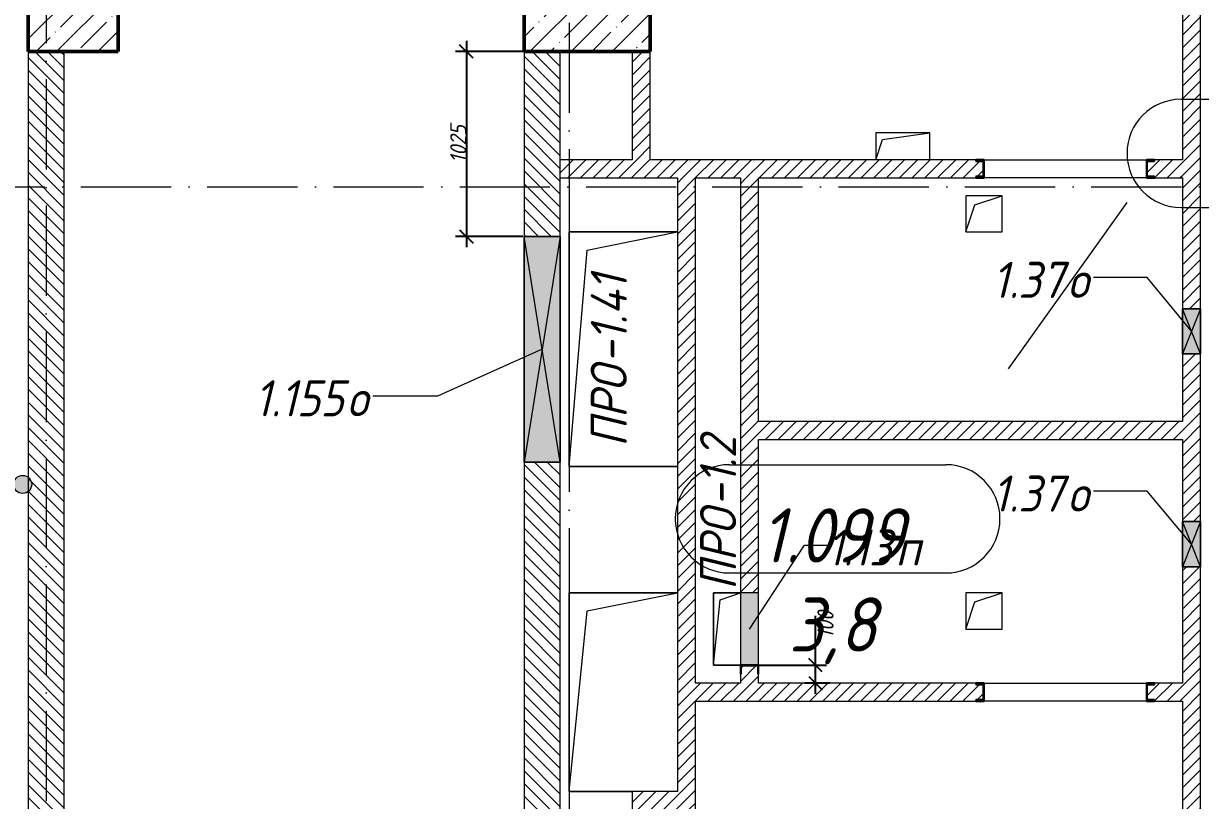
# Model space of a CAD drawing. Header units: millimetres. Extents: x -12989 to 629078, y -109036 to 555275.
# Drawn here: x 587739 to 594263, y 337073 to 341378 of the extents above; entities that cross this region are included whole.
import ezdxf

# ---------------------------------------------------------------- set-up
doc = ezdxf.new("R2010")
doc.units = ezdxf.units.MM
doc.linetypes.add('50_200_ШТРИХ_1Т_ш5_п1_п1_', pattern=[700, 500, -100, 0, -100])
for name, color, linetype, lineweight in [('A-____-____-DIMS', 7, 'Continuous', 9), ('A-DETL-GENF-OTLN', 7, 'Continuous', 9), ('A-FLOR-____-OTLN', 7, 'Continuous', 9), ('A-GENM-____-IDEN', 7, 'Continuous', 9), ('A-GENM-____-MCUT', 7, 'Continuous', 25), ('A-GENM-____-OTLN', 7, 'Continuous', 9), ('A-GENM-____-OTLN-1', 7, 'Continuous', 25), ('A-GLAZ-____-IDEN', 7, 'Continuous', 9), ('A-GLAZ-____-OTLN', 7, 'Continuous', 9), ('A-WALL-____-MCUT', 7, 'Continuous', 13), ('A-WALL-____-PATT-1', 7, 'Continuous', 9), ('A-WALL-FNSH-MCUT-1', 7, 'Continuous', 9), ('G-____-____-TEXT', 7, 'Continuous', 9), ('I-WALL-____-OTLN', 7, 'Continuous', 9), ('S-COLS-____-MCUT', 7, 'Continuous', 50), ('S-COLS-____-OTLN', 7, 'Continuous', 9), ('S-GRID-____-OTLN-1', 7, '50_200_ШТРИХ_1Т_ш5_п1_п1_', 9)]:
    doc.layers.add(name, color=color, linetype=linetype, lineweight=lineweight)
doc.layers.add('A-AREA-IDEN-1', color=7, linetype='Continuous', lineweight=9, true_color=0xaaaaaa)
doc.styles.add('ISOCPEUR_I', font='isocpeui.ttf', dxfattribs={"width": 0.9, "height": 2.5})
doc.styles.add('ISOCPEUR_I_11', font='isocpeui.ttf', dxfattribs={"width": 0.9, "height": 200})
doc.styles.add('ISOCPEUR_I_7', font='isocpeui.ttf', dxfattribs={"width": 0.9, "height": 90})
doc.dimstyles.new('ISO-1_8_0_9К_СРЕДНИЙ_Кладочные_1', dxfattribs={"dimscale": 304.8, "dimtxt": 89.638306, "dimasz": 0.246063, "dimexe": 0.19685, "dimexo": 0, "dimgap": 0, "dimtad": 1, "dimdec": 3, "dimrnd": 0.001, "dimdsep": 46, "dimtxsty": 'ISOCPEUR_I_7', "dimblk1": 'OBLIQUE', "dimblk2": 'OBLIQUE', "dimsah": 1, "dimcen": 0.09, "dimdle": 0.19685, "dimazin": 0, "dimtfac": 1, "dimtdec": 4, "dimtix": 1, "dimtmove": 0, "dimatfit": 3, "dimfxl": 1, "dimtvp": 1, "dimtolj": 1, "dimtzin": 0, "dimarcsym": 2})
doc.dimstyles.new('ISO-1_8_0_9К_СРЕДНИЙ_Кладочные_2', dxfattribs={"dimscale": 304.8, "dimtxt": 89.638306, "dimasz": 0.246063, "dimexe": 0.19685, "dimexo": 0, "dimgap": 0, "dimtad": 1, "dimdec": 3, "dimrnd": 0.001, "dimdsep": 46, "dimtxsty": 'ISOCPEUR_I_7', "dimblk1": 'OBLIQUE', "dimblk2": 'OBLIQUE', "dimsah": 1, "dimcen": 0.09, "dimdle": 0.19685, "dimazin": 0, "dimtfac": 1, "dimtdec": 4, "dimtix": 1, "dimtmove": 1, "dimatfit": 3, "dimfxl": 1, "dimtvp": 1, "dimtolj": 1, "dimtzin": 0, "dimarcsym": 2})
pattern_1 = [(45, (513013.31, 265891.49), (-35.35534, 35.35534), [])]
pattern_2 = [(135, (513013.31, 265891.49), (-35.35534, -35.35534), [])]

# ---------------------------------------------------------------- blocks, each defined once
blk = doc.blocks.new('BSC_Колонна _Прямоугольная - 500х500-V115-АР1_План отверстий 1 этажа в осях 1-64_Ю-ЯЯ')
at = {"layer": 'S-COLS-____-OTLN'}
h = blk.add_hatch(dxfattribs=at)
h.set_pattern_fill('FP_126', color=256, style=0, pattern_type=2)
h.set_pattern_definition([(45, (-75000, -75581.04), (-114.04925, 114.04925), []), (45, (-74885.95, -75581.04), (-114.04925, 114.04925), [201.613, -40.323, 3.353, -36.97])])
h.paths.add_polyline_path([(-250, -250), (250, -250), (250, 250), (-250, 250)], flags=0)
at = {"layer": 'S-COLS-____-MCUT'}
for p, q in [((250, 250), (-250, 250)), ((-250, 250), (-250, -250)), ((250, -250), (250, 250)), ((-250, -250), (250, -250))]:
    blk.add_line(p, q, dxfattribs=at)
blk = doc.blocks.new('BSC_Колонна _Прямоугольная - 500х700-V157-АР1_План отверстий 1 этажа в осях 1-64_Ю-ЯЯ')
at = {"layer": 'S-COLS-____-OTLN'}
h = blk.add_hatch(dxfattribs=at)
h.set_pattern_fill('FP_169', color=256, style=0, pattern_type=2)
h.set_pattern_definition([(315, (-75581.04, 77850), (114.04925, 114.04925), []), (315, (-75581.04, 77735.95), (114.04925, 114.04925), [201.613, -40.323, 3.353, -36.97])])
h.paths.add_polyline_path([(-250, 350), (-250, -350), (250, -350), (250, 350)], flags=0)
at = {"layer": 'S-COLS-____-MCUT'}
for p, q in [((250, 350), (-250, 350)), ((-250, 350), (-250, -350)), ((250, -350), (250, 350)), ((-250, -350), (250, -350))]:
    blk.add_line(p, q, dxfattribs=at)
blk = doc.blocks.new('154_Стойка_СКБ_Швеллер - СМ-2230_100-28218823-АР1_План отверстий 1 этажа в осях 1-64_Ю-ЯЯ')
at = {"layer": 'A-GENM-____-MCUT'}
for p, q in [((171, 50), (125, 50)), ((125, 50), (125, -50)), ((129.5, 42.4), (171, 42.4)), ((129.5, -42.4), (129.5, 42.4)), ((171, 42.4), (171, 50)), ((125, -50), (171, -50)), ((171, -42.4), (129.5, -42.4)), ((171, -50), (171, -42.4))]:
    blk.add_line(p, q, dxfattribs=at)
blk = doc.blocks.new('AR_Отверстие Ниша - Лючок-32404745-АР1_План отверстий 1 этажа в осях 1-64_Ю-ЯЯ')
at = {"layer": 'A-GLAZ-____-OTLN'}
blk.add_hatch(color=256, dxfattribs=at).paths.add_polyline_path([(-200, 50), (-200, -50), (200, -50), (200, 50)], flags=0)
for p, q in [((200, 50), (-200, 50)), ((200, -50), (200, 50)), ((-200, -50), (200, -50))]:
    blk.add_line(p, q, dxfattribs=at)
blk = doc.blocks.new('154_Фахверк_СКБ_Швеллер - Тип_100_4010-27789772-АР1_План отверстий 1 этажа в осях 1-64_Ю-ЯЯ')
at = {"layer": 'A-GENM-____-MCUT'}
for p, q in [((175, 50), (125, 50)), ((125, 50), (125, -50)), ((128, 47), (175, 47)), ((128, -47), (128, 47)), ((175, 47), (175, 50)), ((125, -50), (175, -50)), ((175, -47), (128, -47)), ((175, -50), (175, -47))]:
    blk.add_line(p, q, dxfattribs=at)
blk = doc.blocks.new('AR_Отверстие прямоугольное _в плите_ - AR_Отверстие прямоугольное _в плите_-30459597-АР1_План отверстий 1 этажа в осях 1-64_Ю-ЯЯ')
at = {"layer": 'A-GENM-____-OTLN'}
for p, q in [((100, 100), (-100, 100)), ((-100, 100), (-100, -100)), ((-50, 50), (100, 100)), ((100, -100), (100, 100)), ((-100, -100), (-50, 50)), ((-100, -100), (100, -100))]:
    blk.add_line(p, q, dxfattribs=at)
blk = doc.blocks.new('AR_Отверстие прямоугольное _в плите_ - AR_Отверстие прямоугольное _в плите_-30459278-АР1_План отверстий 1 этажа в осях 1-64_Ю-ЯЯ')
at = {"layer": 'A-GENM-____-OTLN'}
for p, q in [((75, 200), (-75, 200)), ((-75, 200), (-75, -200)), ((-37.5, 162.5), (75, 200)), ((-75, -200), (-37.5, 162.5)), ((-75, -200), (75, -200))]:
    blk.add_line(p, q, dxfattribs=at)
blk = doc.blocks.new('AR_Отверстие прямоугольное _в плите_ - AR_Отверстие прямоугольное _в плите_-V184-АР1_План отверстий 1 этажа в осях 1-64_Ю-ЯЯ')
at = {"layer": 'A-GENM-____-OTLN'}
for p, q in [((150, 75), (-150, 75)), ((-150, 75), (-150, -75)), ((-112.5, 37.5), (150, 75)), ((150, -75), (150, 75)), ((-150, -75), (-112.5, 37.5))]:
    blk.add_line(p, q, dxfattribs=at)
blk = doc.blocks.new('AR_Отверстие прямоугольное _в плите_ - AR_Отверстие прямоугольное _в плите_-30552544-АР1_План отверстий 1 этажа в осях 1-64_Ю-ЯЯ')
at = {"layer": 'A-GENM-____-OTLN'}
for p, q in [((300, 650), (-300, 650)), ((-300, 650), (-300, -650)), ((-200, 550), (300, 650)), ((-300, -650), (-200, 550)), ((-300, -650), (300, -650))]:
    blk.add_line(p, q, dxfattribs=at)
blk = doc.blocks.new('AR_Отверстие прямоугольное _в плите_ - AR_Отверстие прямоугольное _в плите_-30552713-АР1_План отверстий 1 этажа в осях 1-64_Ю-ЯЯ')
at = {"layer": 'A-GENM-____-OTLN'}
for p, q in [((300, 550), (-300, 550)), ((-300, 550), (-300, -550)), ((-200, 450), (300, 550)), ((-300, -550), (-200, 450)), ((-300, -550), (50, -550))]:
    blk.add_line(p, q, dxfattribs=at)
blk = doc.blocks.new('AR_Отверстие прямоугольное _в стене__БезПР - AR_Отверстие прямоугольное _в стене__БезПР-36428202-АР1_План отверстий 1 этажа в осях 1-64_Ю-ЯЯ')
at = {"layer": 'A-GLAZ-____-OTLN'}
blk.add_hatch(color=256, dxfattribs=at).paths.add_polyline_path([(-125, -50), (125, -50), (125, 50), (-125, 50)], flags=0)
at = {"layer": 'A-DETL-GENF-OTLN'}
for p, q in [((-125, -50), (-125, 50)), ((-125, 50), (125, 50)), ((125, 50), (-125, -50)), ((-125, 50), (125, -50)), ((125, 50), (-125, 50)), ((-125, 50), (-125, -50)), ((125, 50), (125, -50)), ((125, -50), (125, 50)), ((125, -50), (-125, -50)), ((-125, -50), (125, -50))]:
    blk.add_line(p, q, dxfattribs=at)
blk = doc.blocks.new('AR_Отверстие прямоугольное _в стене_ - AR_Отверстие прямоугольное _в стене__ОВ-36787431-АР1_План отверстий 1 этажа в осях 1-64_Ю-ЯЯ')
at = {"layer": 'A-GLAZ-____-OTLN'}
blk.add_hatch(color=256, dxfattribs=at).paths.add_polyline_path([(625, 100), (-625, 100), (-625, -100), (625, -100)], flags=0)
at = {"layer": 'A-DETL-GENF-OTLN'}
for p, q in [((-625, -100), (-625, 100)), ((-625, 100), (625, 100)), ((625, 100), (-625, -100)), ((-625, 100), (625, -100)), ((625, 100), (-625, 100)), ((-625, 100), (-625, -100)), ((625, 100), (625, -100)), ((625, -100), (625, 100)), ((625, -100), (-625, -100)), ((-625, -100), (625, -100))]:
    blk.add_line(p, q, dxfattribs=at)
blk = doc.blocks.new('_Oblique')
at = {"color": 0, "linetype": 'ByBlock', "lineweight": -2}
blk.add_line((-0.5, -0.5), (0.5, 0.5), dxfattribs=at)
blk = doc.blocks.new('*D5586')
at = {"layer": 'A-____-____-DIMS', "color": 0, "lineweight": -2, "transparency": 16777216}
for p, q in [((592129.2, 337822.5), (592129.2, 338094.9)), ((591772.4, 337822.5), (592189.2, 337822.5)), ((592129.2, 337662.5), (592129.2, 337822.5)), ((592208.4, 337722.5), (592069.2, 337722.5))]:
    blk.add_line(p, q, dxfattribs=at)
at = {"layer": 'Defpoints', "color": 0, "transparency": 16777216}
for p in [(591772.4, 337822.5), (592129.2, 337822.5), (592208.4, 337722.5)]:
    blk.add_point(p, dxfattribs=at)
at = {"layer": 'A-____-____-DIMS', "color": 0, "lineweight": -2, "transparency": 16777216, "xscale": 75, "yscale": 75, "zscale": 75}
for p, rotation in [((592129.2, 337822.5), 90), ((592129.2, 337722.5), 270)]:
    blk.add_blockref('_Oblique', p, dxfattribs=dict(at, rotation=rotation))
at = {"layer": 'A-____-____-DIMS', "color": 0, "transparency": 16777216, "insert": (592139.3, 337970.8), "char_height": 90, "width": 368.207, "attachment_point": 1, "rotation": 90, "line_spacing_factor": 1.149209, "style": 'ISOCPEUR_I_7'}
blk.add_mtext('\\A1;100', dxfattribs=at)
blk = doc.blocks.new('*D5676')
at = {"layer": 'A-____-____-DIMS', "color": 0, "lineweight": -2, "transparency": 16777216}
for p, q in [((590193.8, 341282.5), (590193.8, 340137.5)), ((590513.3, 341222.5), (590133.8, 341222.5)), ((590507.3, 340197.5), (590133.8, 340197.5))]:
    blk.add_line(p, q, dxfattribs=at)
at = {"layer": 'Defpoints', "color": 0, "transparency": 16777216}
for p in [(590513.3, 341222.5), (590193.8, 340197.5), (590507.3, 340197.5)]:
    blk.add_point(p, dxfattribs=at)
at = {"layer": 'A-____-____-DIMS', "color": 0, "lineweight": -2, "transparency": 16777216, "xscale": 75, "yscale": 75, "zscale": 75}
for p, rotation in [((590193.8, 341222.5), 90), ((590193.8, 340197.5), 270)]:
    blk.add_blockref('_Oblique', p, dxfattribs=dict(at, rotation=rotation))
at = {"layer": 'A-____-____-DIMS', "color": 0, "transparency": 16777216, "insert": (590148.8, 340710), "char_height": 90, "width": 504.733, "attachment_point": 5, "rotation": 90, "style": 'ISOCPEUR_I_7'}
blk.add_mtext('\\A1;1025', dxfattribs=at)
blk = doc.blocks.new('AAR_СКБ_Марка_помещения_1_5 ммп - Номер _ Площадь-27962135-АИ_План этажа_Стены_1')
at = {"layer": 'A-AREA-IDEN-1'}
for p, q in [((-2.987, 3), (3.013, 3)), ((-2.987, 0), (3.013, 0))]:
    blk.add_line(p, q, dxfattribs=at)
for centre, start, end in [((-2.987, 1.5), 90, 270), ((3.013, 1.5), 270, 90)]:
    blk.add_arc(centre, 1.5, start, end, dxfattribs=at)

msp = doc.modelspace()

# ---------------------------------------------------------------- hatches: boundary and pattern name
at = {"layer": 'A-WALL-____-PATT-1'}
h = msp.add_hatch(dxfattribs=at)
h.set_pattern_fill('FP_5', color=256, style=0, pattern_type=2)
h.set_pattern_definition(pattern_1)
h.paths.add_polyline_path([(594163.3109, 332972.5335), (594263.3109, 332972.5335), (594263.3109, 333126.5335), (594255.7109, 333126.5335), (594255.7109, 333168.0335), (594170.9109, 333168.0335), (594170.9109, 333126.5335), (594163.3109, 333126.5335)], flags=0)
h.paths.add_polyline_path([(594255.7109, 334077.0335), (594256.1234, 334118.5335), (594263.3109, 334118.5335), (594263.3109, 334222.5335), (594163.3109, 334222.5335), (594163.3109, 334118.5335), (594170.9109, 334118.5335), (594170.9109, 334077.0335)], flags=0)
h.paths.add_polyline_path([(594255.7109, 334422.5335), (594263.3109, 334422.5335), (594263.3109, 335516.5335), (594255.7109, 335516.5335), (594255.7109, 335558.0335), (594170.9109, 335558.0335), (594170.9109, 335516.5335), (594163.3109, 335516.5335), (594163.3109, 334422.5335), (594216.0136, 334422.5335)], flags=0)
h.paths.add_polyline_path([(594170.9109, 336567.0335), (594255.7109, 336567.0335), (594255.7109, 336608.5335), (594263.3109, 336608.5335), (594263.3109, 338367.5335), (594163.3109, 338367.5335), (594163.3109, 336608.5335), (594170.9109, 336608.5335)], flags=0)
h.paths.add_polyline_path([(594181.4384, 338617.5335), (594263.3109, 338617.5335), (594263.3109, 339547.5335), (594163.3109, 339547.5335), (594163.3109, 338617.5335)], flags=0)
h.paths.add_polyline_path([(594263.3109, 339797.5335), (594263.3109, 341626.5335), (594255.7109, 341626.5335), (594255.7109, 341668.0335), (594170.9109, 341668.0335), (594170.9109, 341626.5335), (594163.3109, 341626.5335), (594163.3109, 339797.5335), (594191.1955, 339797.5335)], flags=0)
h.paths.add_polyline_path([(594170.9109, 342677.0335), (594255.7109, 342677.0335), (594255.7109, 342718.5335), (594263.3109, 342718.5335), (594263.3109, 343572.5335), (594163.3109, 343572.5335), (594163.3109, 342718.5335), (594170.9109, 342718.5335)], flags=0)
h = msp.add_hatch(dxfattribs=at)
h.set_pattern_fill('FP_6', color=256, style=0, pattern_type=2)
h.set_pattern_definition(pattern_2)
h.paths.add_polyline_path([(587963.3109, 336272.5335), (587963.3109, 341222.5335), (587763.3109, 341222.5335), (587763.3109, 336272.5335)], flags=0)
h = msp.add_hatch(dxfattribs=at)
h.set_pattern_fill('FP_6', color=256, style=0, pattern_type=2)
h.set_pattern_definition(pattern_2)
h.paths.add_polyline_path([(590513.3109, 336272.5335), (590713.3109, 336272.5335), (590713.3109, 338947.5335), (590513.3109, 338947.5335)], flags=0)
h.paths.add_polyline_path([(590713.3109, 340197.5335), (590713.3109, 341222.5335), (590513.3109, 341222.5335), (590513.3109, 340197.5335)], flags=0)
h = msp.add_hatch(dxfattribs=at)
h.set_pattern_fill('FP_5', color=256, style=0, pattern_type=2)
h.set_pattern_definition(pattern_1)
h.paths.add_polyline_path([(591213.3109, 340622.5335), (591213.3109, 341222.5335), (591113.3109, 341222.5335), (591113.3109, 340622.5335)], flags=0)
h = msp.add_hatch(dxfattribs=at)
h.set_pattern_fill('FP_5', color=256, style=0, pattern_type=2)
h.set_pattern_definition(pattern_1)
h.paths.add_polyline_path([(591363.3109, 340522.5335), (593017.3109, 340522.5335), (593017.3109, 340530.1335), (593058.8109, 340530.1335), (593058.8109, 340614.9335), (593017.3109, 340614.9335), (593017.3109, 340622.5335), (590713.3109, 340622.5335), (590713.3109, 340522.5335), (590767.9315, 340522.5335)], flags=0)
h.paths.add_polyline_path([(594163.3109, 340522.5335), (594163.3109, 340622.5335), (594009.3109, 340622.5335), (594009.3109, 340614.9335), (593967.8109, 340614.9335), (593967.8109, 340530.1335), (594009.3109, 340530.1335), (594009.3109, 340522.5335)], flags=0)
h = msp.add_hatch(dxfattribs=at)
h.set_pattern_fill('FP_5', color=256, style=0, pattern_type=2)
h.set_pattern_definition(pattern_1)
h.paths.add_polyline_path([(591463.3109, 337122.5335), (591463.3109, 340522.5335), (591363.3109, 340522.5335), (591363.3109, 337122.5335)], flags=0)
h = msp.add_hatch(dxfattribs=at)
h.set_pattern_fill('FP_5', color=256, style=0, pattern_type=2)
h.set_pattern_definition(pattern_1)
h.paths.add_polyline_path([(591713.3109, 337722.5335), (591813.3109, 337722.5335), (591813.3109, 337772.5335), (591810.3109, 337772.5335), (591810.3109, 337819.5335), (591716.3109, 337819.5335), (591716.3109, 337772.5335), (591713.3109, 337772.5335)], flags=0)
h.paths.add_polyline_path([(591713.3109, 338222.5335), (591813.3109, 338222.5335), (591813.3109, 340522.5335), (591713.3109, 340522.5335), (591713.3109, 339260.2006)], flags=0)
h = msp.add_hatch(dxfattribs=at)
h.set_pattern_fill('FP_5', color=256, style=0, pattern_type=2)
h.set_pattern_definition(pattern_1)
h.paths.add_polyline_path([(594163.3109, 339072.5335), (594163.3109, 339172.5335), (591813.3109, 339172.5335), (591813.3109, 339072.5335), (592535.4322, 339072.5335)], flags=0)
h = msp.add_hatch(dxfattribs=at)
h.set_pattern_fill('FP_5', color=256, style=0, pattern_type=2)
h.set_pattern_definition(pattern_1)
h.paths.add_polyline_path([(593017.3109, 337622.5335), (593017.3109, 337630.1335), (593058.8109, 337630.1335), (593058.8109, 337714.9335), (593017.3109, 337714.9335), (593017.3109, 337722.5335), (591463.3109, 337722.5335), (591463.3109, 337622.5335), (592535.4322, 337622.5335)], flags=0)
h.paths.add_polyline_path([(594009.3109, 337622.5335), (594163.3109, 337622.5335), (594163.3109, 337722.5335), (594009.3109, 337722.5335), (594009.3109, 337714.9335), (593967.8109, 337714.9335), (593967.8109, 337630.1335), (594009.3109, 337630.1335)], flags=0)
h = msp.add_hatch(dxfattribs=at)
h.set_pattern_fill('FP_5', color=256, style=0, pattern_type=2)
h.set_pattern_definition(pattern_1)
h.paths.add_polyline_path([(591213.3109, 337022.5335), (591463.3109, 337022.5335), (591463.3109, 337122.5335), (591113.3109, 337122.5335), (591113.3109, 337022.5335)], flags=0)
at = {"layer": 'G-____-____-TEXT'}
h = msp.add_hatch(color=256, dxfattribs=at)
edge = h.paths.add_edge_path(flags=0)
edge.add_arc((587733.8212, 338823.8324), 50, 0, 360)

# ---------------------------------------------------------------- linework, layer by layer
at = {"layer": 'A-AREA-IDEN-1'}
msp.add_line((593198.3214, 339464.8005), (593856.1008, 340385.6205), dxfattribs=at)
at = {"layer": 'A-FLOR-____-OTLN'}
for p, q in [((590763.3109, 340222.5335), (591363.3109, 340222.5335)), ((590763.3109, 338922.5335), (590763.3109, 340222.5335)), ((591363.3109, 338922.5335), (590763.3109, 338922.5335)), ((590763.3109, 338222.5335), (591363.3109, 338222.5335)), ((590763.3109, 337122.5335), (590763.3109, 338222.5335)), ((591563.3109, 338222.5335), (591713.3109, 338222.5335)), ((591563.3109, 337822.5335), (591563.3109, 338222.5335)), ((591713.3109, 337822.5335), (591563.3109, 337822.5335)), ((591113.3109, 337122.5335), (590763.3109, 337122.5335))]:
    msp.add_line(p, q, dxfattribs=at)
at = {"layer": 'A-GLAZ-____-IDEN'}
for p, q in [((593968.1826, 339969.5335), (593669.5046, 339969.5335)), ((594213.3109, 339672.5335), (593968.1826, 339969.5335)), ((590613.3109, 339572.5335), (590034.0705, 339313.425)), ((590034.0705, 339313.425), (589674.2937, 339313.425)), ((593968.1826, 338785.513), (593669.5046, 338785.513)), ((594213.3109, 338492.5335), (593968.1826, 338785.513)), ((591763.3109, 338022.5335), (592067.874, 338486.5372)), ((592067.874, 338486.5372), (592191.7303, 338486.5372))]:
    msp.add_line(p, q, dxfattribs=at)
at = {"layer": 'A-WALL-____-MCUT'}
for p, q in [((587763.3109, 341222.5335), (587763.3109, 336272.5335)), ((587963.3109, 336272.5335), (587963.3109, 341222.5335)), ((590513.3109, 341222.5335), (590513.3109, 340197.5335)), ((590713.3109, 340197.5335), (590713.3109, 341222.5335)), ((590513.3109, 338947.5335), (590513.3109, 336272.5335)), ((590713.3109, 336272.5335), (590713.3109, 338947.5335))]:
    msp.add_line(p, q, dxfattribs=at)
at = {"layer": 'A-WALL-FNSH-MCUT-1'}
for p, q in [((594163.3109, 341626.5335), (594163.3109, 340622.5335)), ((594263.3109, 339797.5335), (594263.3109, 341626.5335)), ((591113.3109, 341222.5335), (591113.3109, 340622.5335)), ((591213.3109, 340622.5335), (591213.3109, 341222.5335)), ((591113.3109, 340622.5335), (590713.3109, 340622.5335)), ((593017.3109, 340622.5335), (591213.3109, 340622.5335)), ((594163.3109, 340622.5335), (594009.3109, 340622.5335)), ((590713.3109, 340522.5335), (591363.3109, 340522.5335)), ((591363.3109, 340522.5335), (591363.3109, 337122.5335)), ((591463.3109, 337722.5335), (591463.3109, 340522.5335)), ((591463.3109, 340522.5335), (591713.3109, 340522.5335)), ((591713.3109, 340522.5335), (591713.3109, 338222.5335)), ((591813.3109, 339172.5335), (591813.3109, 340522.5335)), ((591813.3109, 340522.5335), (593017.3109, 340522.5335)), ((594009.3109, 340522.5335), (594163.3109, 340522.5335)), ((594163.3109, 340522.5335), (594163.3109, 339797.5335)), ((594163.3109, 339547.5335), (594163.3109, 339172.5335)), ((594263.3109, 338617.5335), (594263.3109, 339547.5335)), ((594163.3109, 339172.5335), (591813.3109, 339172.5335)), ((591813.3109, 339072.5335), (594163.3109, 339072.5335)), ((591813.3109, 338222.5335), (591813.3109, 339072.5335)), ((594163.3109, 339072.5335), (594163.3109, 338617.5335)), ((594163.3109, 338367.5335), (594163.3109, 337722.5335)), ((594263.3109, 336608.5335), (594263.3109, 338367.5335)), ((591713.3109, 337722.5335), (591463.3109, 337722.5335)), ((591713.3109, 337772.5335), (591713.3109, 337722.5335)), ((591813.3109, 337722.5335), (591813.3109, 337772.5335)), ((593017.3109, 337722.5335), (591813.3109, 337722.5335)), ((594163.3109, 337722.5335), (594009.3109, 337722.5335)), ((591463.3109, 337622.5335), (593017.3109, 337622.5335)), ((591463.3109, 337022.5335), (591463.3109, 337622.5335)), ((594009.3109, 337622.5335), (594163.3109, 337622.5335)), ((594163.3109, 337622.5335), (594163.3109, 336608.5335)), ((591113.3109, 337122.5335), (591113.3109, 336272.5335)), ((591363.3109, 337122.5335), (591113.3109, 337122.5335))]:
    msp.add_line(p, q, dxfattribs=at)
at = {"layer": 'G-____-____-TEXT'}
msp.add_circle((587733.8212, 338823.8324), 50, dxfattribs=at)
at = {"layer": 'I-WALL-____-OTLN'}
for p, q in [((593063.3109, 340622.5335), (593963.3109, 340622.5335)), ((593963.3109, 340522.5335), (593063.3109, 340522.5335)), ((593063.3109, 337722.5335), (593963.3109, 337722.5335)), ((593963.3109, 337622.5335), (593063.3109, 337622.5335))]:
    msp.add_line(p, q, dxfattribs=at)
at = {"layer": 'S-GRID-____-OTLN-1'}
for p, q in [((590763.3109, 356784.3429), (590763.3109, 305473.1205)), ((587863.3109, 356471.469), (587863.3109, 305722.4701)), ((547450.7569, 340472.5335), (617087.7175, 340472.5335))]:
    msp.add_line(p, q, dxfattribs=at)

# ---------------------------------------------------------------- block references
at = {"layer": 'A-AREA-IDEN-1', "xscale": 199.9999999999999, "yscale": 199.9999999999999, "zscale": 199.9999999999999}
for p in [(594753.5184, 340358.0917), (592249.3363, 338332.9699)]:
    msp.add_blockref('AAR_СКБ_Марка_помещения_1_5 ммп - Номер _ Площадь-27962135-АИ_План этажа_Стены_1', p, dxfattribs=at)
at = {"layer": 'A-GENM-____-OTLN'}
for name, p in [('AR_Отверстие прямоугольное _в плите_ - AR_Отверстие прямоугольное _в плите_-V184-АР1_План отверстий 1 этажа в осях 1-64_Ю-ЯЯ', (592613.3109, 340697.5335)), ('AR_Отверстие прямоугольное _в плите_ - AR_Отверстие прямоугольное _в плите_-30459597-АР1_План отверстий 1 этажа в осях 1-64_Ю-ЯЯ', (593063.3109, 340322.5335)), ('AR_Отверстие прямоугольное _в плите_ - AR_Отверстие прямоугольное _в плите_-30552544-АР1_План отверстий 1 этажа в осях 1-64_Ю-ЯЯ', (591063.3109, 339572.5335)), ('AR_Отверстие прямоугольное _в плите_ - AR_Отверстие прямоугольное _в плите_-30552713-АР1_План отверстий 1 этажа в осях 1-64_Ю-ЯЯ', (591063.3109, 337672.5335)), ('AR_Отверстие прямоугольное _в плите_ - AR_Отверстие прямоугольное _в плите_-30459278-АР1_План отверстий 1 этажа в осях 1-64_Ю-ЯЯ', (591638.3109, 338022.5335)), ('AR_Отверстие прямоугольное _в плите_ - AR_Отверстие прямоугольное _в плите_-30459597-АР1_План отверстий 1 этажа в осях 1-64_Ю-ЯЯ', (593063.3109, 338122.5335))]:
    msp.add_blockref(name, p, dxfattribs=at)
at = {"layer": 'A-GENM-____-OTLN-1'}
for name, p, rotation in [('154_Стойка_СКБ_Швеллер - СМ-2230_100-28218823-АР1_План отверстий 1 этажа в осях 1-64_Ю-ЯЯ', (593188.3109, 340572.5335), 180), ('154_Фахверк_СКБ_Швеллер - Тип_100_4010-27789772-АР1_План отверстий 1 этажа в осях 1-64_Ю-ЯЯ', (591763.3109, 337947.5335), 269.9999999999999), ('154_Стойка_СКБ_Швеллер - СМ-2230_100-28218823-АР1_План отверстий 1 этажа в осях 1-64_Ю-ЯЯ', (593188.3109, 337672.5335), 180)]:
    msp.add_blockref(name, p, dxfattribs=dict(at, rotation=rotation))
for p in [(593838.3109, 340572.5335), (593838.3109, 337672.5335)]:
    msp.add_blockref('154_Стойка_СКБ_Швеллер - СМ-2230_100-28218823-АР1_План отверстий 1 этажа в осях 1-64_Ю-ЯЯ', p, dxfattribs=at)
at = {"layer": 'A-GLAZ-____-OTLN'}
for name, p, rotation in [('AR_Отверстие прямоугольное _в стене_ - AR_Отверстие прямоугольное _в стене__ОВ-36787431-АР1_План отверстий 1 этажа в осях 1-64_Ю-ЯЯ', (590613.3109, 339572.5335), 269.9999999999999), ('AR_Отверстие прямоугольное _в стене__БезПР - AR_Отверстие прямоугольное _в стене__БезПР-36428202-АР1_План отверстий 1 этажа в осях 1-64_Ю-ЯЯ', (594213.3109, 339672.5335), 269.9999999999999), ('AR_Отверстие прямоугольное _в стене__БезПР - AR_Отверстие прямоугольное _в стене__БезПР-36428202-АР1_План отверстий 1 этажа в осях 1-64_Ю-ЯЯ', (594213.3109, 338492.5335), 269.9999999999999), ('AR_Отверстие Ниша - Лючок-32404745-АР1_План отверстий 1 этажа в осях 1-64_Ю-ЯЯ', (591763.3109, 338022.5335), 89.9999999999999)]:
    msp.add_blockref(name, p, dxfattribs=dict(at, rotation=rotation))
at = {"layer": 'S-COLS-____-OTLN'}
msp.add_blockref('BSC_Колонна _Прямоугольная - 500х500-V115-АР1_План отверстий 1 этажа в осях 1-64_Ю-ЯЯ', (588013.3109, 341472.5335), dxfattribs=at)
at = {"layer": 'S-COLS-____-OTLN', "rotation": 89.9999999999999}
msp.add_blockref('BSC_Колонна _Прямоугольная - 500х700-V157-АР1_План отверстий 1 этажа в осях 1-64_Ю-ЯЯ', (590863.3109, 341472.5335), dxfattribs=at)

# ---------------------------------------------------------------- texts
at = {"layer": 'A-AREA-IDEN-1', "char_height": 300, "attachment_point": 8, "line_spacing_factor": 1.139951, "style": 'ISOCPEUR_I'}
for s, insert, width in [('\\pxqc,t8.46667,16.93333,25.4,33.86667,42.33333,50.8,59.26667,67.73333,76.2,84.66667,93.13333,101.6,110.06667,118.53333,127,135.46667,143.93333,152.4,160.86667,169.33333,177.8,186.26667,194.73333,203.2,211.66667,220.13333,228.6,237.06667,245.53333,254,262.46667,270.93333;{1.099}', (592223.9072, 338391.2998), 900), ('\\pxqc,t8.46667,16.93333,25.4,33.86667,42.33333,50.8,59.26667,67.73333,76.2,84.66667,93.13333,101.6,110.06667,118.53333,127,135.46667,143.93333,152.4,160.86667,169.33333,177.8,186.26667,194.73333,203.2,211.66667,220.13333,228.6,237.06667,245.53333,254,262.46667,270.93333;{3,8}', (592224.9072, 337827.3518), 542)]:
    msp.add_mtext(s, dxfattribs=dict(at, insert=insert, width=width))
at = {"layer": 'A-GENM-____-IDEN', "char_height": 200, "attachment_point": 1, "rotation": 90, "style": 'ISOCPEUR_I_11'}
for s, insert, width in [('-1.41', (590883.271, 339495.7038), 649.366875), ('ПРО', (590883.271, 339031.36), 562.784625), ('-1.2', (591489.3, 338702.5144), 505.063125), ('ПРО', (591489.3, 338238.1706), 562.784625)]:
    msp.add_mtext(s, dxfattribs=dict(at, insert=insert, width=width))
at = {"layer": 'A-GLAZ-____-IDEN', "char_height": 200, "attachment_point": 1, "style": 'ISOCPEUR_I_11'}
for s, insert, width in [('1.37', (593110.053, 340057.1481), 505.063125), ('\\fISOCPEUR|b0|i1|c204|p34|;\\W.9;о', (593526.7717, 340057.1481), 158.734125), ('1.155', (589019.4404, 339401.0396), 620.506125), ('\\fISOCPEUR|b0|i1|c204|p34|;\\W.9;о', (589531.4092, 339401.0396), 158.734125), ('1.37', (593110.053, 338873.1276), 505.063125), ('\\fISOCPEUR|b0|i1|c204|p34|;\\W.9;о', (593526.7717, 338873.1276), 158.734125), ('1.13', (592191.7303, 338574.1518), 461.772), ('\\fISOCPEUR|b0|i1|c204|p34|;\\W.9;п', (592572.7303, 338574.1518), 158.734125)]:
    msp.add_mtext(s, dxfattribs=dict(at, insert=insert, width=width))

# ---------------------------------------------------------------- dimensions: what is measured, and where the dimension line sits
at = {"layer": 'A-____-____-DIMS'}
dim = msp.add_linear_dim(base=(590193.7893, 340197.5335), p1=(590513.3109, 341222.5335), p2=(590507.3109, 340197.5335), angle=90, dimstyle='ISO-1_8_0_9К_СРЕДНИЙ_Кладочные_2', override={"dimpost": '<>', "dimfxl": 1025.017561}, dxfattribs=at)
dim.commit()
dim.dimension.update_dxf_attribs({"geometry": '*D5676', "text_midpoint": (590148.7893, 340710.0335)})
dim = msp.add_linear_dim(base=(592129.181, 337822.5335), p1=(592208.4156, 337722.5335), p2=(591772.377, 337822.5335), angle=90, dimstyle='ISO-1_8_0_9К_СРЕДНИЙ_Кладочные_1', override={"dimpost": '<>', "dimfxl": 447.358577}, dxfattribs=at)
dim.commit()
dim.dimension.update_dxf_attribs({"geometry": '*D5586', "text_midpoint": (592199.3196, 338094.8574), "dimtype": 160, "text_rotation": 90})

doc.saveas('drawing.dxf')
